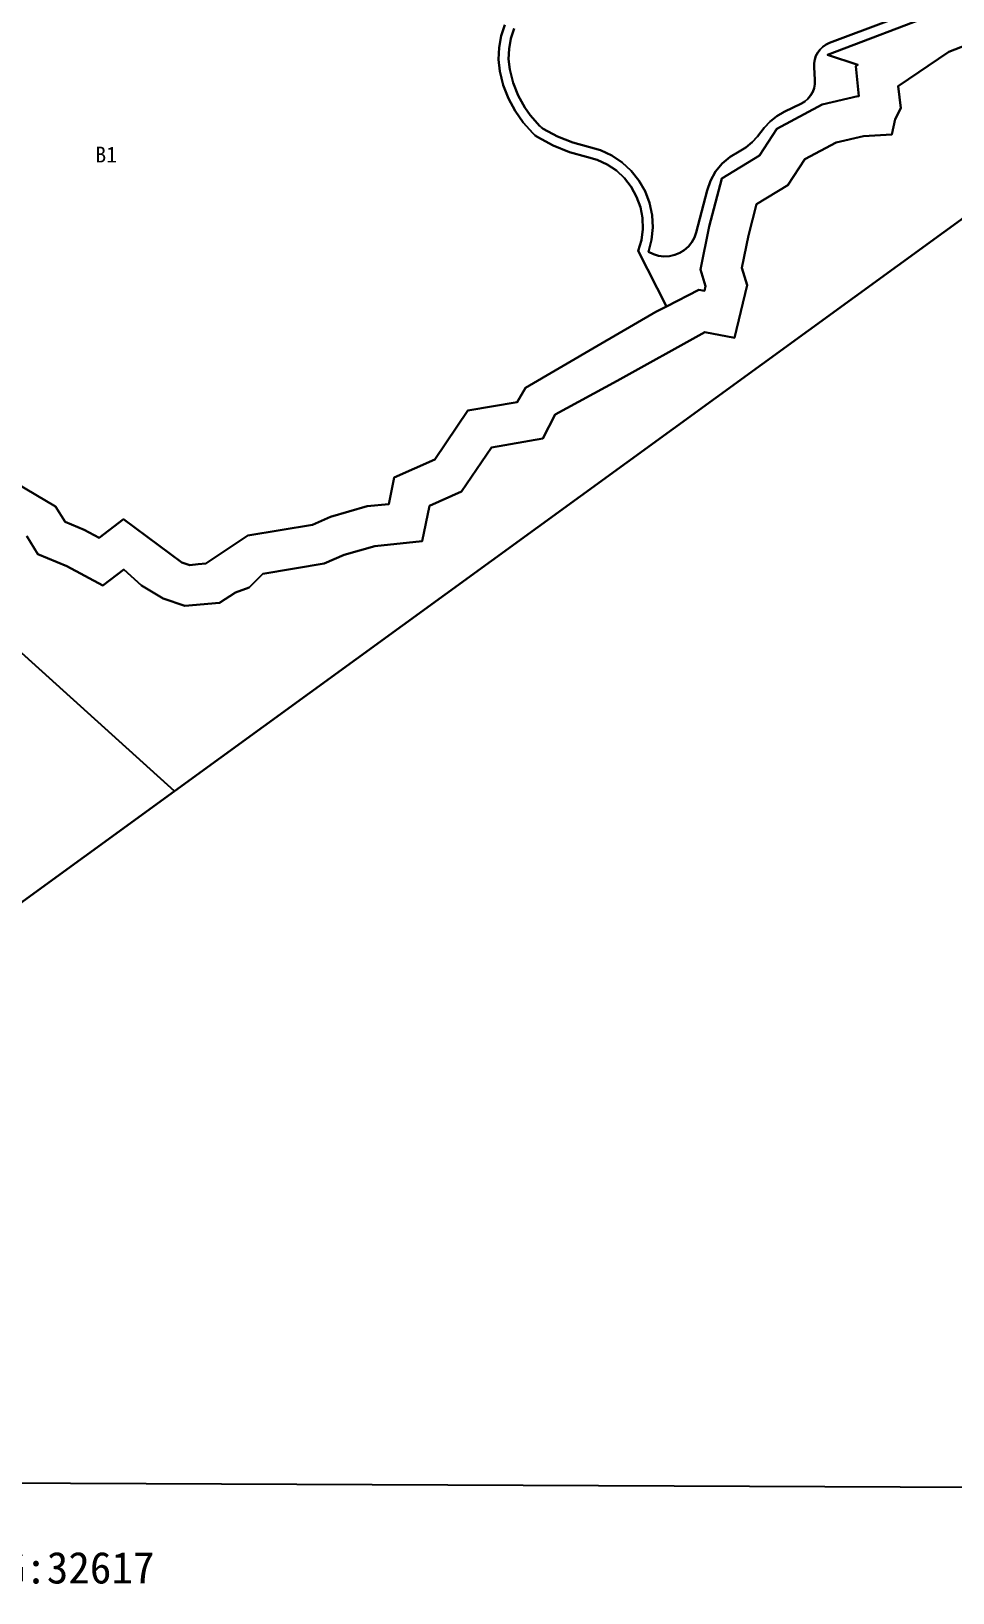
# Model space of a CAD drawing. Header units: metres. Extents: x 446275 to 447851, y 3131842 to 3133549.
# Drawn here: x 446971 to 447320, y 3131842 to 3132434 of the extents above; entities that cross this region are included whole.
import ezdxf

# ---------------------------------------------------------------- set-up
doc = ezdxf.new("R2010")
doc.units = ezdxf.units.M
for name, color, linetype in [('00_계획선-획지명', 7, 'Continuous'), ('00_계획선-획지선', 7, 'Continuous'), ('00_표제', 7, 'Continuous')]:
    doc.layers.add(name, color=color, linetype=linetype)

msp = doc.modelspace()

# ---------------------------------------------------------------- linework, layer by layer
at = {"layer": '00_계획선-획지선'}
for points in [[(447608.31, 3132569.39), (447024.96, 3132145.87), (446956.22, 3132207.82)], [(447317.47, 3132445.96), (447273.32, 3132429.28), (447272, 3132428.65), (447270.79, 3132427.83), (447269.73, 3132426.82), (447268.85, 3132425.66), (447268.16, 3132424.37), (447267.69, 3132422.99), (447267.44, 3132421.55), (447267.43, 3132420.09), (447267.77, 3132415.23), (447267.74, 3132413.67), (447267.46, 3132412.14), (447266.92, 3132410.69), (447266.14, 3132409.34), (447265.14, 3132408.15), (447263.95, 3132407.14), (447262.62, 3132406.35), (447256.12, 3132403.22), (447253.29, 3132401.58), (447250.74, 3132399.52), (447248.54, 3132397.09), (447246.03, 3132393.86), (447243.99, 3132391.62), (447241.64, 3132389.72), (447239.03, 3132388.19), (447235.64, 3132386.17), (447232.64, 3132383.59), (447230.14, 3132380.53), (447228.2, 3132377.09), (447226.88, 3132373.36), (447222.78, 3132357.52), (447222.09, 3132355.58), (447221.09, 3132353.78), (447219.8, 3132352.18), (447218.26, 3132350.81), (447216.52, 3132349.73), (447214.61, 3132348.95), (447212.6, 3132348.5), (447210.54, 3132348.4), (447208.5, 3132348.65), (447206.53, 3132349.24), (447204.68, 3132350.15), (447205.86, 3132354.7), (447206.33, 3132359.39), (447206.07, 3132364.09), (447205.09, 3132368.69), (447203.41, 3132373.09), (447201.07, 3132377.17), (447198.14, 3132380.85), (447194.67, 3132384.03), (447190.75, 3132386.64), (447186.48, 3132388.62), (447181.95, 3132389.91), (447175.97, 3132391.51), (447170.22, 3132393.8), (447164.78, 3132396.77), (447164.77, 3132396.78), (447164.15, 3132397.22), (447163.58, 3132397.71), (447163.55, 3132397.74), (447163.5, 3132397.78), (447159.87, 3132401.85), (447157.81, 3132404.76), (447155.28, 3132409.33), (447153.37, 3132414.18), (447152.1, 3132419.24), (447151.67, 3132423.16), (447151.81, 3132427.09), (447152.51, 3132430.97), (447153.76, 3132434.7)], [(447153.76, 3132434.7), (447152.51, 3132430.97), (447151.81, 3132427.09), (447151.67, 3132423.16), (447152.1, 3132419.24), (447153.37, 3132414.18), (447155.28, 3132409.33), (447157.81, 3132404.76), (447159.87, 3132401.85), (447163.5, 3132397.78), (447163.55, 3132397.74), (447163.58, 3132397.71), (447164.15, 3132397.22), (447164.77, 3132396.78), (447164.78, 3132396.77), (447170.22, 3132393.8), (447175.97, 3132391.51), (447181.95, 3132389.91), (447186.48, 3132388.62), (447190.75, 3132386.64), (447194.67, 3132384.03), (447198.14, 3132380.85), (447201.07, 3132377.17), (447203.41, 3132373.09), (447205.09, 3132368.69), (447206.07, 3132364.09), (447206.33, 3132359.39), (447205.86, 3132354.7), (447204.68, 3132350.15), (447206.53, 3132349.24), (447208.5, 3132348.65), (447210.54, 3132348.4), (447212.6, 3132348.5), (447214.61, 3132348.95), (447216.52, 3132349.73), (447218.26, 3132350.81), (447219.8, 3132352.18), (447221.09, 3132353.78), (447222.09, 3132355.58), (447222.78, 3132357.52), (447226.88, 3132373.36), (447228.2, 3132377.09), (447230.14, 3132380.53), (447232.64, 3132383.59), (447235.64, 3132386.17), (447239.03, 3132388.19), (447241.64, 3132389.72), (447243.99, 3132391.62), (447246.03, 3132393.86), (447248.54, 3132397.09), (447250.74, 3132399.52), (447253.29, 3132401.58), (447256.12, 3132403.22), (447262.62, 3132406.35), (447263.95, 3132407.14), (447265.14, 3132408.15), (447266.14, 3132409.34), (447266.92, 3132410.69), (447267.46, 3132412.14), (447267.74, 3132413.67), (447267.77, 3132415.23), (447267.43, 3132420.09), (447267.44, 3132421.55), (447267.69, 3132422.99), (447268.16, 3132424.37), (447268.85, 3132425.66), (447269.73, 3132426.82), (447270.79, 3132427.83), (447272, 3132428.65), (447273.32, 3132429.28), (447317.47, 3132445.96)], [(446964.93, 3132262.48), (446979.9, 3132253.65), (446983.55, 3132247.88), (446990.76, 3132244.85), (446996.43, 3132241.81), (447005.66, 3132248.87), (447027.85, 3132232.48), (447030.77, 3132231.51), (447033.98, 3132231.8), (447036.84, 3132232.05), (447052.81, 3132242.64), (447077.32, 3132246.78), (447084.15, 3132249.76), (447098.04, 3132253.75), (447106.25, 3132254.56), (447108.33, 3132264.63), (447123.68, 3132271.49), (447136.21, 3132290.02), (447154.95, 3132293.19), (447158.02, 3132298.68), (447185.13, 3132314.44), (447207.45, 3132327.39), (447211.55, 3132329.48), (447223.76, 3132335.71), (447225.85, 3132335.31), (447226.29, 3132337.14), (447224.42, 3132343.41), (447227.72, 3132359.72), (447232.45, 3132377.95), (447246.7, 3132386.67), (447253.38, 3132396.79), (447270.46, 3132405.94), (447284.07, 3132409.11), (447284.46, 3132409.13), (447283.23, 3132420.47), (447284.06, 3132420.94), (447272.57, 3132424.79), (447315.16, 3132440.87)], [(447315.16, 3132440.87), (447272.57, 3132424.79), (447284.06, 3132420.94), (447283.23, 3132420.47), (447284.46, 3132409.13), (447284.07, 3132409.11), (447270.46, 3132405.94), (447253.38, 3132396.79), (447246.7, 3132386.67), (447232.45, 3132377.95), (447227.72, 3132359.72), (447224.42, 3132343.41), (447226.29, 3132337.14), (447225.85, 3132335.31), (447223.76, 3132335.71), (447211.55, 3132329.48), (447200.79, 3132350.58), (447201.97, 3132354.6), (447202.5, 3132358.77), (447202.37, 3132362.96), (447201.59, 3132367.08), (447200.16, 3132371.03), (447198.14, 3132374.71), (447195.56, 3132378.02), (447192.5, 3132380.89), (447189.02, 3132383.24), (447185.22, 3132385.02), (447181.19, 3132386.18), (447174.77, 3132387.89), (447168.6, 3132390.36), (447162.76, 3132393.55), (447161.76, 3132394.25), (447160.84, 3132395.06), (447157.22, 3132399.07), (447154.11, 3132403.49), (447151.58, 3132408.26), (447149.65, 3132413.31), (447148.35, 3132418.56), (447147.87, 3132423.02), (447148.03, 3132427.5), (447148.82, 3132431.91), (447150.25, 3132436.17)], [(447150.25, 3132436.17), (447148.82, 3132431.91), (447148.03, 3132427.5), (447147.87, 3132423.02), (447148.35, 3132418.56), (447149.65, 3132413.31), (447151.58, 3132408.26), (447154.11, 3132403.49), (447157.22, 3132399.07), (447160.84, 3132395.06), (447161.76, 3132394.25), (447162.76, 3132393.55), (447168.6, 3132390.36), (447174.77, 3132387.89), (447181.19, 3132386.18), (447185.22, 3132385.02), (447189.02, 3132383.24), (447192.5, 3132380.89), (447195.56, 3132378.02), (447198.14, 3132374.71), (447200.16, 3132371.03), (447201.59, 3132367.08), (447202.37, 3132362.96), (447202.5, 3132358.77), (447201.97, 3132354.6), (447200.79, 3132350.58), (447211.55, 3132329.48), (447207.45, 3132327.39), (447185.13, 3132314.44), (447158.02, 3132298.68), (447154.95, 3132293.19), (447136.21, 3132290.02), (447123.68, 3132271.49), (447108.33, 3132264.63), (447106.25, 3132254.56), (447098.04, 3132253.75), (447084.15, 3132249.76), (447077.32, 3132246.78), (447052.81, 3132242.64), (447036.84, 3132232.05), (447033.98, 3132231.8), (447030.77, 3132231.51), (447027.85, 3132232.48), (447005.66, 3132248.87), (446996.43, 3132241.81), (446990.76, 3132244.85), (446983.55, 3132247.88), (446979.9, 3132253.65), (446964.93, 3132262.48)], [(446968.99, 3132242.39), (446973.23, 3132235.68), (446984.19, 3132231.08), (446997.89, 3132223.73), (447005.82, 3132229.81), (447005.82, 3132229.81), (447012.51, 3132223.7), (447020.72, 3132218.8), (447028.98, 3132216.06), (447042.05, 3132217.23), (447048.15, 3132221.17), (447053.34, 3132222.99), (447058.53, 3132228.16), (447081.69, 3132232.06), (447089.32, 3132235.39), (447100.91, 3132238.72), (447118.89, 3132240.5), (447121.66, 3132253.9), (447133.86, 3132259.36), (447145.17, 3132276.09), (447164.68, 3132279.39), (447169.28, 3132288.52), (447192.77, 3132301.26), (447226.03, 3132319.77), (447237.3, 3132317.61), (447242.05, 3132337.57), (447240.1, 3132344.11), (447242.57, 3132356.29), (447245.65, 3132368.16), (447257.55, 3132375.45), (447263.97, 3132385.18), (447275.87, 3132391.55), (447286.23, 3132393.97), (447296.9, 3132394.55), (447298.13, 3132400.34), (447300.28, 3132404.6), (447299.38, 3132412.83), (447318.51, 3132425.85), (447337.31, 3132433.18)], [(447337.31, 3132433.18), (447318.51, 3132425.85), (447299.38, 3132412.83), (447300.28, 3132404.6), (447298.13, 3132400.34), (447296.9, 3132394.55), (447286.23, 3132393.97), (447275.87, 3132391.55), (447263.97, 3132385.18), (447257.55, 3132375.45), (447245.65, 3132368.16), (447242.57, 3132356.29), (447240.1, 3132344.11), (447242.05, 3132337.57), (447237.3, 3132317.61), (447237.3, 3132317.61), (447226.03, 3132319.77), (447192.77, 3132301.26), (447169.28, 3132288.52), (447164.68, 3132279.39), (447145.17, 3132276.09), (447133.86, 3132259.36), (447121.66, 3132253.9), (447118.89, 3132240.5), (447100.91, 3132238.72), (447089.32, 3132235.39), (447081.69, 3132232.06), (447058.53, 3132228.16), (447053.34, 3132222.99), (447048.15, 3132221.17), (447042.05, 3132217.23), (447028.98, 3132216.06), (447020.72, 3132218.8), (447012.51, 3132223.7), (447005.82, 3132229.81), (446997.89, 3132223.73), (446984.19, 3132231.08), (446973.23, 3132235.68), (446968.99, 3132242.39)], [(446956.22, 3132207.82), (447024.96, 3132145.87), (447024.97, 3132145.87), (446956.45, 3132096.13)]]:
    msp.add_lwpolyline(points, dxfattribs=at)
msp.add_lwpolyline([(446956.45, 3132096.13), (447024.97, 3132145.87), (447024.96, 3132145.87), (447608.31, 3132569.39), (447758.46, 3132571.13), (447846.48, 3132572.1), (447843.44, 3131879.84), (446956.9, 3131883.78), (446956.45, 3132096.13)], close=True, dxfattribs=at)

# ---------------------------------------------------------------- texts
at = {"layer": '00_계획선-획지명'}
msp.add_text('B1', height=6, dxfattribs=at).set_placement((446995.02, 3132383.98))
at = {"layer": '00_표제'}
msp.add_text('Celebration FL (Osceola County parcels) · © OpenStreetMap contributors (ODbL) · EPSG:32617', height=12, dxfattribs=at).set_placement((446275.3, 3131845.75))

doc.saveas('drawing.dxf')
